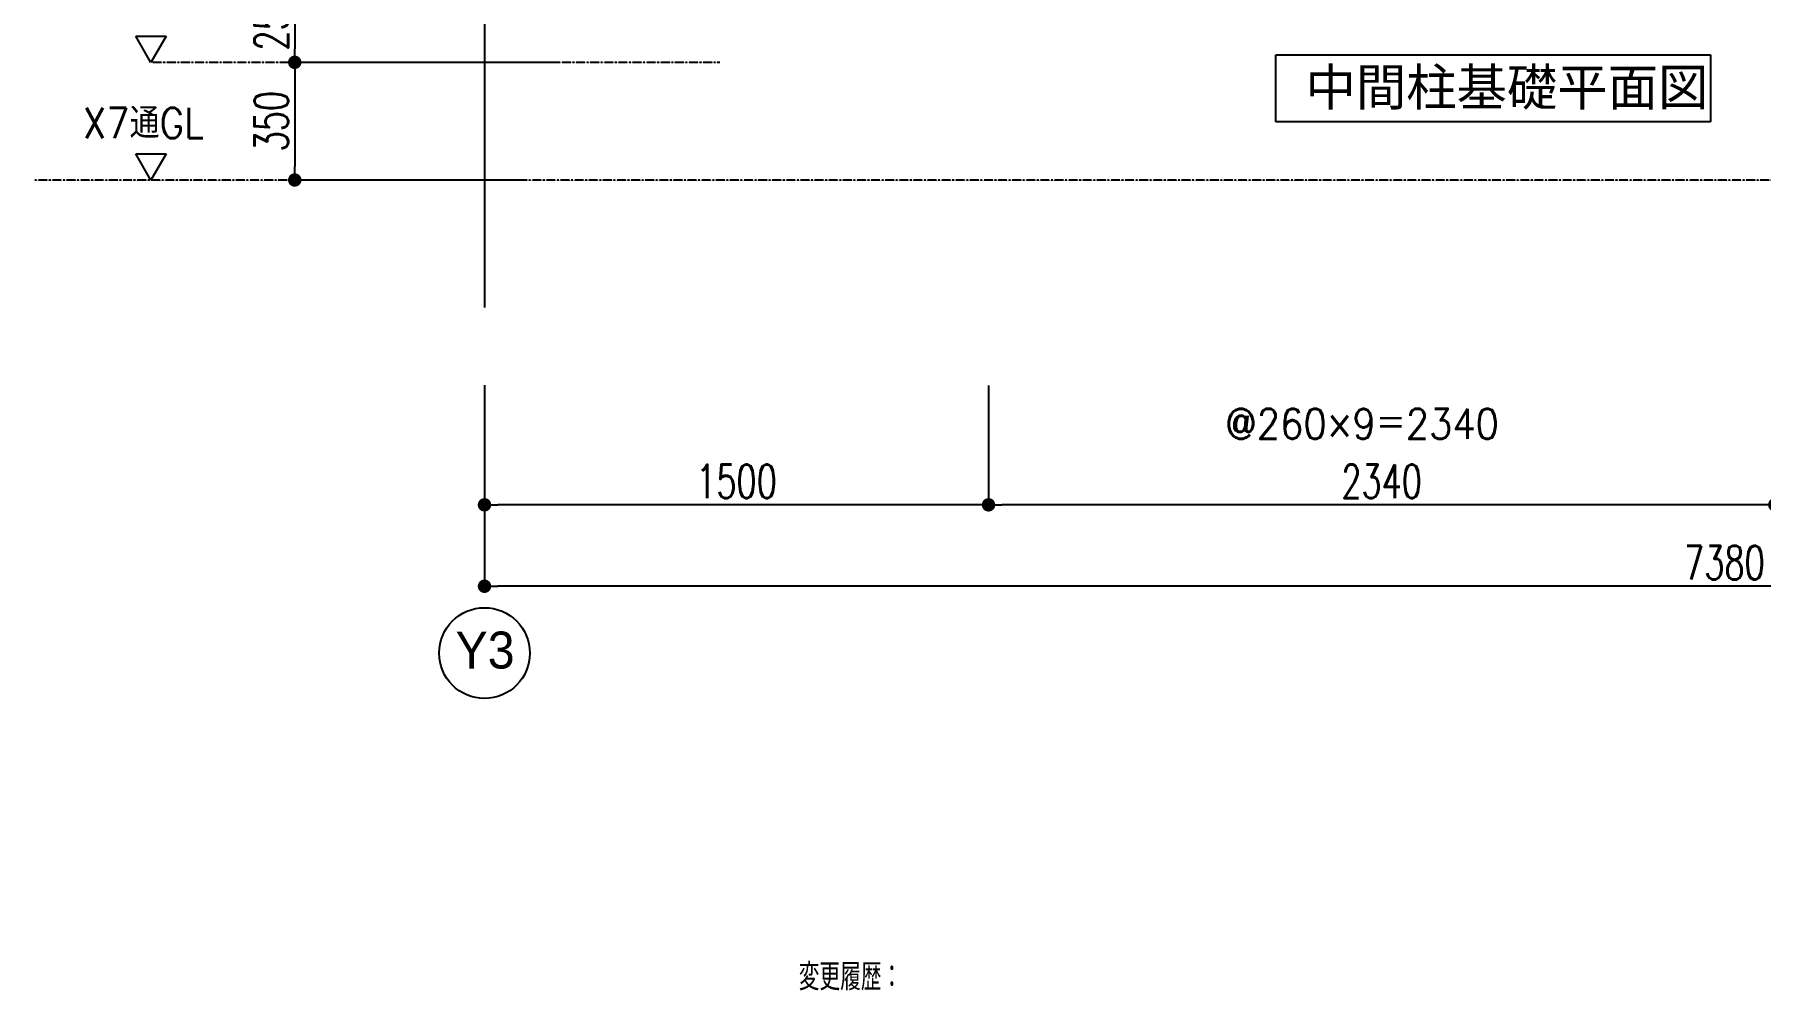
# Model space of a CAD drawing. Header units: millimetres. Extents: x 2110 to 66453, y 435 to 14260.
# Drawn here: x 2624 to 7761, y 751 to 3595 of the extents above; entities that cross this region are included whole.
import ezdxf
from ezdxf.enums import TextEntityAlignment as Align

# ---------------------------------------------------------------- set-up
doc = ezdxf.new("R2010")
doc.units = ezdxf.units.MM
doc.header["$LTSCALE"] = 0.2
doc.header["$PDMODE"] = 1
doc.linetypes.add('CENTER', pattern=[50.8, 31.75, -6.35, 6.35, -6.35])
doc.layers.get('Defpoints').update_dxf_attribs({"color": 40})
doc.layers.add('1_文字', color=3, linetype='Continuous')
doc.layers.add('A_寸法', color=9, linetype='Continuous')
doc.layers.add('A_通芯', color=8, linetype='Continuous', plot=False)
doc.styles.add('Dim', font='simplex.shx', dxfattribs={"width": 0.7, "bigfont": 'extfont2.shx'})
doc.styles.add('HGP_____E', font='HGRGE.TTC', dxfattribs={"bigfont": 'HGPｺﾞｼｯｸE'})
doc.styles.add('KANSIM', font='SIMPLEX.shx', dxfattribs={"width": 0.7, "bigfont": 'extfont2.shx'})
doc.styles.add('Standard-A', font='romans.shx', dxfattribs={"bigfont": 'extfont2.shx'})
doc.dimstyles.new('1-200', dxfattribs={"dimscale": 200, "dimtxt": 3, "dimasz": 1, "dimexe": 1, "dimexo": 1, "dimgap": 1, "dimtad": 1, "dimdec": 0, "dimtxsty": 'Dim', "dimblk": 'DOT', "dimcen": 2.5, "dimadec": 0, "dimazin": 0, "dimtfac": 1, "dimtdec": 0, "dimtix": 1, "dimtmove": 2, "dimatfit": 3, "dimldrblk": '引出線', "dimfxl": 1, "dimlwd": -1, "dimlwe": -1, "dimarcsym": 0})

# ---------------------------------------------------------------- blocks, each defined once
blk = doc.blocks.new('_Dot')
at = {"color": 0, "linetype": 'ByBlock', "lineweight": -2}
blk.add_line((-0.5, 0), (-1, 0), dxfattribs=at)
at = {"color": 0, "linetype": 'ByBlock', "const_width": 0.5}
blk.add_lwpolyline([(-0.25, 0, 1), (0.25, 0, 1)], format="xyb", close=True, dxfattribs=at)
blk = doc.blocks.new('*D23')
at = {"layer": 'A_寸法', "color": 0, "transparency": 16777216}
for p, q in [((4082.5, 3512.1), (3398.5, 3512.1)), ((3398.5, 3472.1), (3398.5, 3202.1)), ((4082.5, 3162.1), (3398.5, 3162.1))]:
    blk.add_line(p, q, dxfattribs=at)
at = {"layer": 'Defpoints', "color": 0, "transparency": 16777216}
for p in [(4082.5, 3512.1), (3398.5, 3162.1), (4082.5, 3162.1)]:
    blk.add_point(p, dxfattribs=at)
at = {"layer": 'A_寸法', "color": 0, "transparency": 16777216, "xscale": 40, "yscale": 40, "zscale": 40}
for p, rotation in [((3398.5, 3512.1), 90), ((3398.5, 3162.1), 270)]:
    blk.add_blockref('_Dot', p, dxfattribs=dict(at, rotation=rotation))
at = {"layer": 'A_寸法', "color": 0, "transparency": 16777216, "insert": (3328.5, 3337.1), "char_height": 100, "attachment_point": 5, "rotation": 90, "style": 'Dim'}
blk.add_mtext('350', dxfattribs=at)
blk = doc.blocks.new('引出線')
at = {"color": 0, "linetype": 'ByBlock'}
for points in [[(0, 0), (-1.96, -0.4)], [(-1, 0), (0, 0)]]:
    blk.add_lwpolyline(points, dxfattribs=at)
blk = doc.blocks.new('*D24')
at = {"layer": 'A_寸法', "color": 0, "transparency": 16777216}
for p, q in [((4182.5, 3762.1), (3398.5, 3762.1)), ((3398.5, 3722.1), (3398.5, 3552.1)), ((4182.5, 3512.1), (3398.5, 3512.1))]:
    blk.add_line(p, q, dxfattribs=at)
at = {"layer": 'Defpoints', "color": 0, "transparency": 16777216}
for p in [(4182.5, 3762.1), (3398.5, 3512.1), (4182.5, 3512.1)]:
    blk.add_point(p, dxfattribs=at)
at = {"layer": 'A_寸法', "color": 0, "transparency": 16777216, "xscale": 40, "yscale": 40, "zscale": 40}
for p, rotation in [((3398.5, 3762.1), 90), ((3398.5, 3512.1), 270)]:
    blk.add_blockref('_Dot', p, dxfattribs=dict(at, rotation=rotation))
at = {"layer": 'A_寸法', "color": 0, "transparency": 16777216, "insert": (3328.5, 3637.1), "char_height": 100, "attachment_point": 5, "rotation": 90, "style": 'Dim'}
blk.add_mtext('250', dxfattribs=at)
blk = doc.blocks.new('*D3')
at = {"layer": 'A_寸法', "color": 0, "transparency": 16777216}
for p, q in [((3963.2, 2551.8), (3963.2, 2195.9)), ((5463.2, 2550.8), (5463.2, 2195.9)), ((5423.2, 2195.9), (4003.2, 2195.9))]:
    blk.add_line(p, q, dxfattribs=at)
at = {"layer": 'Defpoints', "color": 0, "transparency": 16777216}
for p in [(3963.2, 2551.8), (5463.2, 2550.8), (3963.2, 2195.9)]:
    blk.add_point(p, dxfattribs=at)
at = {"layer": 'A_寸法', "color": 0, "transparency": 16777216, "xscale": 40, "yscale": 40, "zscale": 40, "rotation": 180}
blk.add_blockref('_Dot', (3963.2, 2195.9), dxfattribs=at)
at = {"layer": 'A_寸法', "color": 0, "transparency": 16777216, "xscale": 40, "yscale": 40, "zscale": 40}
blk.add_blockref('_Dot', (5463.2, 2195.9), dxfattribs=at)
at = {"layer": 'A_寸法', "color": 0, "transparency": 16777216, "insert": (4713.2, 2265.9), "char_height": 100, "attachment_point": 5, "style": 'Dim'}
blk.add_mtext('1500', dxfattribs=at)
blk = doc.blocks.new('*D5')
at = {"layer": 'A_寸法', "color": 0, "transparency": 16777216}
for p, q in [((5463.2, 2550.8), (5463.2, 2195.9)), ((7803.2, 2550.8), (7803.2, 2195.9)), ((7763.2, 2195.9), (5503.2, 2195.9))]:
    blk.add_line(p, q, dxfattribs=at)
at = {"layer": 'Defpoints', "color": 0, "transparency": 16777216}
for p in [(5463.2, 2550.8), (7803.2, 2550.8), (5463.2, 2195.9)]:
    blk.add_point(p, dxfattribs=at)
at = {"layer": 'A_寸法', "color": 0, "transparency": 16777216, "xscale": 40, "yscale": 40, "zscale": 40, "rotation": 180}
blk.add_blockref('_Dot', (5463.2, 2195.9), dxfattribs=at)
at = {"layer": 'A_寸法', "color": 0, "transparency": 16777216, "xscale": 40, "yscale": 40, "zscale": 40}
blk.add_blockref('_Dot', (7803.2, 2195.9), dxfattribs=at)
at = {"layer": 'A_寸法', "color": 0, "transparency": 16777216, "insert": (6633.2, 2265.9), "char_height": 100, "attachment_point": 5, "style": 'Dim'}
blk.add_mtext('2340', dxfattribs=at)
blk = doc.blocks.new('*D28')
at = {"layer": 'A_寸法', "color": 0, "transparency": 16777216}
for p, q in [((3963.2, 2321.2), (3963.2, 1953.8)), ((11343.4, 2321.2), (11343.4, 1953.8)), ((11303.4, 1953.8), (4003.2, 1953.8))]:
    blk.add_line(p, q, dxfattribs=at)
at = {"layer": 'Defpoints', "color": 0, "transparency": 16777216}
for p in [(3963.2, 2321.2), (11343.4, 2321.2), (3963.2, 1953.8)]:
    blk.add_point(p, dxfattribs=at)
at = {"layer": 'A_寸法', "color": 0, "transparency": 16777216, "xscale": 40, "yscale": 40, "zscale": 40, "rotation": 180}
blk.add_blockref('_Dot', (3963.2, 1953.8), dxfattribs=at)
at = {"layer": 'A_寸法', "color": 0, "transparency": 16777216, "xscale": 40, "yscale": 40, "zscale": 40}
blk.add_blockref('_Dot', (11343.4, 1953.8), dxfattribs=at)
at = {"layer": 'A_寸法', "color": 0, "transparency": 16777216, "insert": (7653.3, 2023.8), "char_height": 100, "attachment_point": 5, "style": 'Dim'}
blk.add_mtext('7380', dxfattribs=at)

msp = doc.modelspace()

# ---------------------------------------------------------------- linework, layer by layer
at = {"layer": '1_文字'}
for p, q in [((2970.6, 3512.1), (2925.6, 3590.1)), ((2925.6, 3590.1), (3015.6, 3590.1)), ((3015.6, 3590.1), (2970.6, 3512.1)), ((2970.6, 3162.1), (2925.6, 3240.1)), ((2925.6, 3240.1), (3015.6, 3240.1)), ((3015.6, 3240.1), (2970.6, 3162.1))]:
    msp.add_line(p, q, dxfattribs=at)
at = {"layer": '1_文字', "linetype": 'Continuous'}
for p, q in [((6318.1, 3534.9), (7611.6, 3534.9)), ((6318.1, 3334.7), (6318.1, 3534.9)), ((6318.1, 3534.9), (7611.6, 3534.9)), ((6318.1, 3334.7), (6318.1, 3534.9)), ((7611.6, 3534.9), (7611.6, 3334.7)), ((7611.6, 3534.9), (7611.6, 3334.7)), ((7611.6, 3334.7), (6318.1, 3334.7)), ((7611.6, 3334.7), (6318.1, 3334.7))]:
    msp.add_line(p, q, dxfattribs=at)
at = {"layer": 'A_寸法', "linetype": 'CENTER', "ltscale": 0.1}
for p, q in [((4663.2, 3512.1), (2970.6, 3512.1)), ((13000.6, 3162.1), (2624, 3162.1))]:
    msp.add_line(p, q, dxfattribs=at)
at = {"layer": 'A_寸法', "linetype": 'Continuous'}
msp.add_circle((3963.2, 1755), 135, dxfattribs=at)
at = {"layer": 'A_通芯', "linetype": 'CENTER', "ltscale": 0.2}
msp.add_line((3963.2, 8497.1), (3963.2, 2783.2), dxfattribs=at)

# ---------------------------------------------------------------- texts
at = {"layer": '1_文字', "style": 'HGP_____E'}
msp.add_text('中間柱基礎平面図', height=109.88, dxfattribs=at).set_placement((6406.5, 3383.4))
at = {"layer": '1_文字', "style": 'Standard-A', "width": 0.9}
msp.add_text('X7通GL', height=90, dxfattribs=at).set_placement((2768.1, 3286.5))
at = {"layer": 'A_寸法', "style": 'Standard-A', "width": 0.9}
msp.add_text('@260×9＝2340', height=90, dxfattribs=at).set_placement((6167.7, 2481.8), align=Align.TOP_LEFT)
at = {"layer": 'A_寸法', "linetype": 'Continuous', "style": 'HGP_____E'}
msp.add_text('Y3', height=109.88, dxfattribs=at).set_placement((3876.9, 1709.1))
at = {"layer": 'Defpoints', "style": 'KANSIM', "width": 0.7}
msp.add_text('変更履歴：', height=80, dxfattribs=at).set_placement((4898.4, 791.8), align=Align.MIDDLE_LEFT)

# ---------------------------------------------------------------- dimensions: what is measured, and where the dimension line sits
at = {"layer": 'A_寸法'}
for base, p1, p2, picture, middle in [((3398.5, 3512.1), (4182.5, 3762.1), (4182.5, 3512.1), '*D24', (3328.5, 3637.1)), ((3398.5, 3162.1), (4082.5, 3512.1), (4082.5, 3162.1), '*D23', (3328.5, 3337.1))]:
    dim = msp.add_linear_dim(base=base, p1=p1, p2=p2, angle=270, dimstyle='1-200', override={"dimtxt": 0.5, "dimasz": 0.2, "dimexe": 0, "dimexo": 0, "dimgap": 0.1}, dxfattribs=at)
    dim.commit()
    dim.dimension.update_dxf_attribs({"geometry": picture, "text_midpoint": middle})
for base, p1, p2, picture, middle in [((3963.2, 2195.9), (5463.2, 2550.8), (3963.2, 2551.8), '*D3', (4713.2, 2265.9)), ((5463.2, 2195.9), (7803.2, 2550.8), (5463.2, 2550.8), '*D5', (6633.2, 2265.9)), ((3963.2, 1953.8), (11343.4, 2321.2), (3963.2, 2321.2), '*D28', (7653.3, 2023.8))]:
    dim = msp.add_linear_dim(base=base, p1=p1, p2=p2, dimstyle='1-200', override={"dimtxt": 0.5, "dimasz": 0.2, "dimexe": 0, "dimexo": 0, "dimgap": 0.1}, dxfattribs=at)
    dim.commit()
    dim.dimension.update_dxf_attribs({"geometry": picture, "text_midpoint": middle})

doc.saveas('drawing.dxf')
